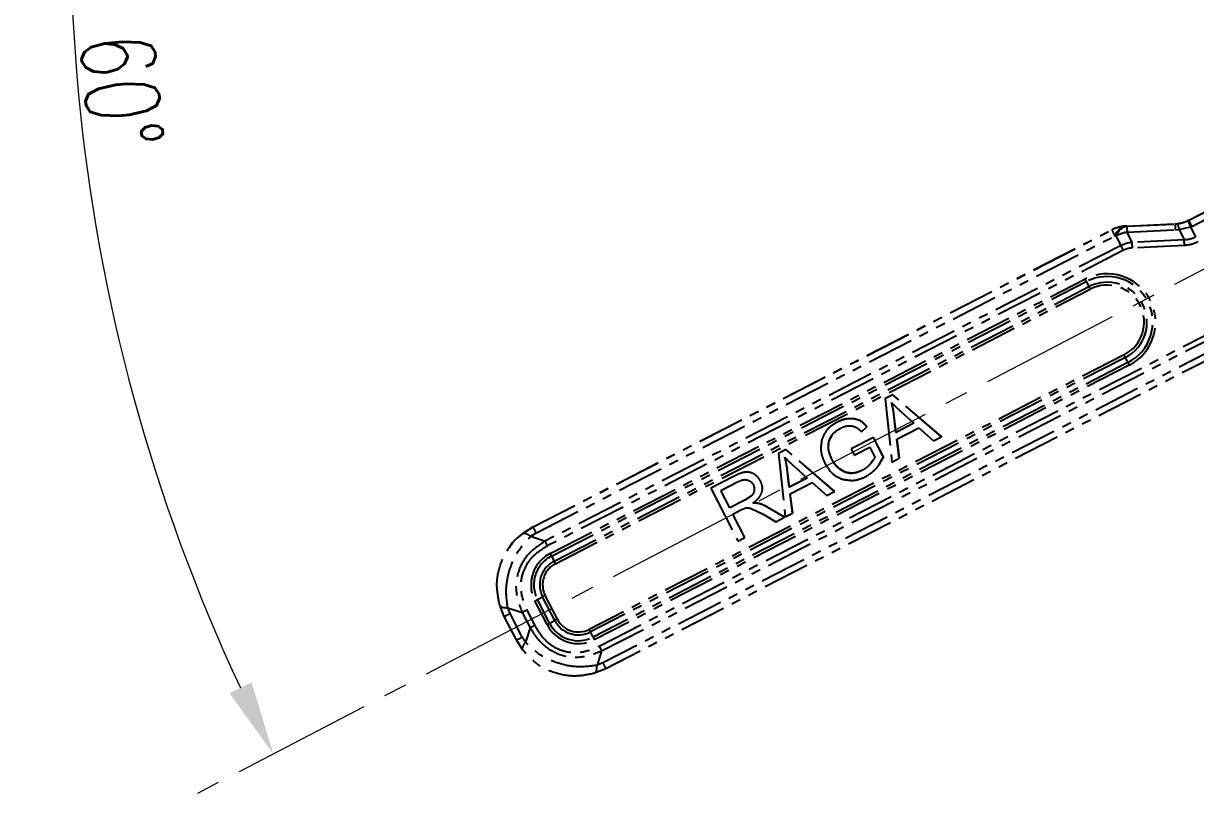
# Model space of a CAD drawing. Header units: millimetres. Extents: x 2448 to 4397, y 790 to 2168.
# Drawn here: x 3868.6 to 4027.4, y 1084.1 to 1188.5 of the extents above; entities that cross this region are included whole.
import ezdxf

# ---------------------------------------------------------------- set-up
doc = ezdxf.new("R2010")
doc.units = ezdxf.units.MM
doc.linetypes.add('CENTER2', pattern=[28.575, 19.05, -3.175, 3.175, -3.175])
doc.linetypes.add('PHANTOM', pattern=[12.7, 6.35, -1.27, 1.27, -1.27, 1.27, -1.27])
doc.layers.add('单点划线', color=1, linetype='CENTER2', lineweight=13)
doc.layers.add('标注', color=3, linetype='Continuous', lineweight=13)
doc.styles.add('SLDTEXTSTYLE1', font='txt.shx', dxfattribs={"width": 0.7, "bigfont": 'gbcbig.shx'})
doc.dimstyles.new('SLDDIMSTYLE12$2', dxfattribs={"dimtxt": 12, "dimasz": 10, "dimexe": 0, "dimexo": 0.0625, "dimgap": 0.875, "dimtad": 1, "dimdec": 1, "dimlfac": 1.8, "dimrnd": 1e-09, "dimzin": 12, "dimdsep": 46, "dimtxsty": 'SLDTEXTSTYLE1', "dimcen": 0.09, "dimdle": 8.16, "dimclrd": 3, "dimclre": 3, "dimadec": 0, "dimazin": 3, "dimtfac": 1, "dimtdec": 1, "dimtofl": 0, "dimtmove": 0, "dimatfit": 3, "dimfxl": 0, "dimfrac": 2, "dimtolj": 1, "dimlwd": 5, "dimlwe": 5, "dimarcsym": 0})

# ---------------------------------------------------------------- blocks, each defined once
blk = doc.blocks.new('*D70')
at = {"layer": 'Defpoints', "color": 0, "transparency": 16777216}
for p in [(3874.05, 1274.83), (3875.18, 1209.97), (4117.46, 1201.52), (4117.46, 1201.52), (3892.17, 1084.1)]:
    blk.add_point(p, dxfattribs=at)
at = {"layer": '标注', "color": 3, "linetype": 'Continuous', "lineweight": 5, "transparency": 16777216}
blk.add_arc((4117.46, 1201.52), 242.43, 165.602, 205.1646, dxfattribs=at)
at = {"layer": '标注', "color": 3, "transparency": 16777216}
for points in [[(3881.05, 1262.24), (3884.26, 1261.35), (3885.34, 1271.43)], [(3899.54, 1099.17), (3896.55, 1097.69), (3902.48, 1089.47)]]:
    blk.add_solid(points, dxfattribs=at)
at = {"layer": '标注', "color": 0, "transparency": 16777216, "insert": (3881.95, 1179.32), "char_height": 10, "attachment_point": 5, "rotation": 275.3833, "style": 'SLDTEXTSTYLE1'}
blk.add_mtext('\\A1;60%%D', dxfattribs=at)

msp = doc.modelspace()

# ---------------------------------------------------------------- linework, layer by layer
at = {"color": 7, "linetype": 'PHANTOM', "lineweight": 25}
for p, q in [((4026.482, 1161.787), (4034.324, 1165.815)), ((4026.495, 1161.808), (4034.338, 1165.835)), ((4026.877, 1160.964), (4034.72, 1164.991)), ((4018.1, 1161.006), (4017.899, 1160.995)), ((4017.905, 1160.976), (4017.919, 1160.996)), ((4017.905, 1160.976), (4018.104, 1160.985)), ((4017.919, 1160.996), (4018.119, 1161.007)), ((4018.104, 1160.985), (4024.639, 1161.295)), ((4018.119, 1161.007), (4024.654, 1161.317)), ((4024.639, 1161.295), (4024.654, 1161.317)), ((4024.654, 1161.317), (4024.906, 1161.336)), ((4025.166, 1160.529), (4026.714, 1160.883)), ((4026.496, 1161.808), (4026.414, 1161.767)), ((4026.414, 1161.767), (4026.495, 1161.808)), ((4026.482, 1161.787), (4026.495, 1161.808)), ((4026.714, 1160.883), (4026.877, 1160.964)), ((4026.714, 1160.883), (4027.402, 1159.503)), ((3937.665, 1120.229), (4016.063, 1160.484)), ((3937.678, 1120.248), (4016.077, 1160.504)), ((3938.06, 1119.405), (4016.458, 1159.661)), ((4016.063, 1160.484), (4016.077, 1160.504)), ((4016.458, 1159.661), (4016.657, 1159.67)), ((4017.307, 1158.366), (4016.657, 1159.67)), ((4018.127, 1160.181), (4024.661, 1160.491)), ((4018.82, 1158.79), (4018.127, 1160.181)), ((4025.867, 1159.124), (4018.82, 1158.79)), ((4024.661, 1160.491), (4025.166, 1160.529)), ((4025.166, 1160.529), (4025.867, 1159.124)), ((4017.307, 1158.366), (3939.307, 1118.315)), ((4017.634, 1157.723), (3939.634, 1117.671)), ((4025.9, 1158.378), (4018.853, 1158.044)), ((3939.972, 1116.619), (4012.425, 1153.823)), ((3940.151, 1116.275), (4012.605, 1153.478)), ((3940.515, 1115.592), (4012.968, 1152.796)), ((4012.605, 1153.478), (4012.968, 1152.796)), ((3940.694, 1115.248), (4013.148, 1152.451)), ((3946.623, 1104.061), (4041.079, 1152.562)), ((3946.954, 1103.424), (4041.41, 1151.925)), ((4042.12, 1150.581), (3947.105, 1101.792)), ((4042.547, 1149.803), (3947.532, 1101.014)), ((4017.717, 1143.554), (3945.263, 1106.35)), ((4017.893, 1143.205), (3945.44, 1106.002)), ((4018.242, 1142.501), (4017.893, 1143.205)), ((4018.242, 1142.501), (3945.788, 1105.297)), ((4018.418, 1142.152), (3945.965, 1104.949)), ((3986.367, 1138.127), (3985.346, 1137.602)), ((3985.356, 1137.618), (3985.346, 1137.602)), ((3985.346, 1137.602), (3986.276, 1129.025)), ((3986.377, 1138.142), (3985.356, 1137.618)), ((3986.377, 1138.142), (3986.367, 1138.127)), ((3992.968, 1132.461), (3986.367, 1138.127)), ((3992.978, 1132.476), (3986.377, 1138.142)), ((3986.547, 1135.55), (3986.537, 1135.535)), ((3986.824, 1133.028), (3986.537, 1135.535)), ((3986.835, 1133.044), (3986.547, 1135.55)), ((3987.489, 1135.87), (3989.257, 1134.278)), ((3978.878, 1134.439), (3978.867, 1134.424)), ((3981.058, 1134.902), (3981.048, 1134.887)), ((3982.15, 1133.128), (3982.887, 1133.809)), ((3982.897, 1133.824), (3982.887, 1133.809)), ((3989.257, 1134.278), (3986.824, 1133.028)), ((3989.25, 1134.284), (3986.835, 1133.044)), ((3986.952, 1132.119), (3989.941, 1133.654)), ((3989.941, 1133.654), (3991.898, 1131.911)), ((3977.253, 1133.087), (3977.243, 1133.072)), ((3977.769, 1131.883), (3978.19, 1132.619)), ((3983.769, 1132.355), (3980.741, 1130.8)), ((3983.78, 1132.37), (3980.751, 1130.815)), ((3983.78, 1132.37), (3983.769, 1132.355)), ((3985.131, 1129.702), (3983.769, 1132.355)), ((3985.142, 1129.717), (3983.78, 1132.37)), ((3986.835, 1133.044), (3986.824, 1133.028)), ((3987.277, 1129.539), (3986.952, 1132.119)), ((3987.287, 1129.554), (3986.964, 1132.125)), ((3991.898, 1131.911), (3992.968, 1132.461)), ((3992.978, 1132.476), (3992.968, 1132.461)), ((3971.913, 1130.705), (3970.892, 1130.181)), ((3971.924, 1130.72), (3970.903, 1130.196)), ((3971.924, 1130.72), (3971.913, 1130.705)), ((3978.514, 1125.039), (3971.913, 1130.705)), ((3978.524, 1125.054), (3971.924, 1130.72)), ((3977.769, 1131.883), (3977.758, 1131.868)), ((3980.751, 1130.815), (3980.741, 1130.8)), ((3980.741, 1130.8), (3981.172, 1129.96)), ((3981.172, 1129.96), (3983.273, 1131.038)), ((3983.273, 1131.038), (3983.96, 1129.7)), ((3970.903, 1130.196), (3970.892, 1130.181)), ((3970.892, 1130.181), (3971.822, 1121.603)), ((3978.148, 1129.429), (3978.138, 1129.414)), ((3983.434, 1128.872), (3983.424, 1128.856)), ((3983.719, 1129.261), (3983.434, 1128.872)), ((3984.528, 1128.711), (3985.142, 1129.717)), ((3985.142, 1129.717), (3985.131, 1129.702)), ((3986.276, 1129.025), (3987.277, 1129.539)), ((3987.287, 1129.554), (3987.277, 1129.539)), ((3966.093, 1127.603), (3966.082, 1127.588)), ((3972.094, 1128.129), (3972.083, 1128.114)), ((3972.371, 1125.607), (3972.083, 1128.114)), ((3972.381, 1125.622), (3972.094, 1128.129)), ((3973.035, 1128.448), (3974.803, 1126.856)), ((3979.937, 1127.661), (3979.927, 1127.646)), ((3982.271, 1127.904), (3982.26, 1127.889)), ((3984.559, 1128.671), (3984.569, 1128.686)), ((3964.901, 1127.098), (3961.731, 1125.471)), ((3964.912, 1127.113), (3961.742, 1125.486)), ((3963.083, 1125.171), (3965.344, 1126.332)), ((3964.912, 1127.113), (3964.901, 1127.098)), ((3974.803, 1126.856), (3972.371, 1125.607)), ((3974.796, 1126.862), (3972.381, 1125.622)), ((3972.498, 1124.697), (3975.488, 1126.232)), ((3975.488, 1126.232), (3977.444, 1124.49)), ((3961.742, 1125.486), (3961.731, 1125.471)), ((3961.731, 1125.471), (3965.411, 1118.305)), ((3964.299, 1122.802), (3963.083, 1125.171)), ((3964.31, 1122.817), (3963.097, 1125.178)), ((3967.257, 1124.46), (3966.341, 1123.85)), ((3968.371, 1124.352), (3968.381, 1124.367)), ((3972.381, 1125.622), (3972.371, 1125.607)), ((3972.823, 1122.117), (3972.498, 1124.697)), ((3972.834, 1122.132), (3972.51, 1124.703)), ((3977.444, 1124.49), (3978.514, 1125.039)), ((3978.524, 1125.054), (3978.514, 1125.039)), ((3966.341, 1123.85), (3964.299, 1122.802)), ((3964.31, 1122.817), (3964.299, 1122.802)), ((3966.351, 1123.865), (3964.31, 1122.817)), ((3964.723, 1121.976), (3965.827, 1122.543)), ((3965.827, 1122.543), (3966.471, 1122.803)), ((3966.351, 1123.865), (3966.341, 1123.85)), ((3967.197, 1122.733), (3968.815, 1121.942)), ((3969.479, 1122.872), (3969.468, 1122.857)), ((3971.722, 1121.545), (3969.468, 1122.857)), ((3971.732, 1121.56), (3969.479, 1122.872)), ((3966.359, 1118.791), (3964.723, 1121.976)), ((3966.369, 1118.806), (3964.738, 1121.984)), ((3968.815, 1121.942), (3970.53, 1120.933)), ((3970.53, 1120.933), (3971.722, 1121.545)), ((3971.732, 1121.56), (3971.722, 1121.545)), ((3971.822, 1121.603), (3972.823, 1122.117)), ((3972.834, 1122.132), (3972.823, 1122.117)), ((3936.267, 1119.339), (3937.665, 1120.229)), ((3937.678, 1120.248), (3936.282, 1119.361)), ((3937.361, 1118.96), (3938.06, 1119.405)), ((3937.678, 1120.248), (3937.665, 1120.229)), ((3937.361, 1118.96), (3939.307, 1118.315)), ((3965.411, 1118.305), (3966.359, 1118.791)), ((3966.369, 1118.806), (3966.359, 1118.791)), ((3934.391, 1117.367), (3934.372, 1117.339)), ((3940.151, 1116.275), (3940.515, 1115.592)), ((3939.557, 1107.009), (3937.912, 1110.211)), ((3938.26, 1110.391), (3938.961, 1110.758)), ((3939.905, 1107.189), (3938.26, 1110.391)), ((3940.606, 1107.556), (3938.961, 1110.758)), ((3940.954, 1107.736), (3939.309, 1110.938)), ((3933.77, 1108.111), (3933.152, 1109.646)), ((3934.245, 1109.267), (3936.192, 1108.621)), ((3934.555, 1108.5), (3934.245, 1109.267)), ((3936.199, 1105.298), (3934.555, 1108.5)), ((3936.192, 1108.621), (3937.261, 1106.54)), ((3936.83, 1108.947), (3937.899, 1106.866)), ((3935.414, 1104.909), (3933.77, 1108.111)), ((3939.905, 1107.189), (3940.606, 1107.556)), ((3936.643, 1104.599), (3936.199, 1105.298)), ((3937.261, 1106.54), (3936.643, 1104.599)), ((3945.788, 1105.297), (3945.44, 1106.002)), ((3936.302, 1103.512), (3935.414, 1104.909)), ((3946.954, 1103.424), (3946.336, 1101.483)), ((3947.531, 1101.014), (3945.995, 1100.396)), ((3947.105, 1101.792), (3946.336, 1101.483))]:
    msp.add_line(p, q, dxfattribs=at)
for centre, radius, start, end in [((4018.118, 1156.481), 4.5, 92.71551, 117.17948), ((4018.132, 1156.502), 4.5, 92.71551, 117.17948), ((4018.301, 1159.087), 1.93, 101.84245, 162.69532), ((4018.5, 1159.096), 1.93, 101.84237, 162.69509), ((4034.11, 1161.03), 16.006, 180.16327, 183.04177), ((4040.644, 1161.34), 16.006, 180.16315, 183.04177), ((4038.403, 1167.009), 13.015, 203.65317, 207.67445), ((4027.985, 1165.706), 13.015, 203.65323, 207.67441), ((4019.198, 1154.735), 5.55, 101.13017, 117.24213), ((4015.422, 1147.987), 6.56, 297.1833, 117.18084), ((4038.418, 1167.123), 29.198, 207.09803, 207.86067), ((4015.423, 1147.989), 6.17, 297.18322, 117.18092), ((4015.431, 1148.001), 5.391, 297.18337, 117.18077), ((3987.155, 1139.151), 29.198, 27.09803, 27.86067), ((4015.432, 1148.002), 5.001, 297.18339, 117.18075), ((3991.303, 1129.942), 29.715, 26.50967, 27.26321), ((4044.83, 1155.763), 29.713, 206.50963, 207.26319), ((3942.146, 1112.385), 4.759, 117.18001, 207.18331), ((3942.147, 1112.387), 4.37, 117.18001, 207.18331), ((3965.964, 1129.919), 29.197, 207.09805, 207.86068), ((3942.155, 1112.399), 3.59, 117.18001, 207.18331), ((3942.157, 1112.4), 3.201, 117.18001, 207.18331), ((3914.701, 1101.947), 29.199, 27.09803, 27.86065), ((3912.386, 1160.014), 55.963, 297.13687, 297.5379), ((3964.837, 1061.132), 55.967, 117.13686, 117.53788), ((3914.031, 1156.812), 55.963, 297.13687, 297.5379), ((3943.791, 1109.183), 4.76, 207.18167, 297.17837), ((3943.792, 1109.185), 4.37, 207.18159, 297.1784), ((3966.481, 1057.93), 55.967, 117.13686, 117.53788), ((3943.8, 1109.196), 3.591, 207.18159, 297.17841), ((3943.801, 1109.198), 3.201, 207.1814, 297.1785), ((3918.85, 1092.739), 29.714, 26.50966, 27.2632), ((3972.378, 1118.56), 29.714, 206.50966, 207.26321)]:
    msp.add_arc(centre, radius, start, end, dxfattribs=at)
for points, knots in [([(4024.639, 1161.295), (4024.686, 1161.297), (4024.771, 1161.302), (4024.854, 1161.31), (4024.891, 1161.314)], [0, 0, 0, 0, 0.5576718, 1, 1, 1, 1]), ([(4024.891, 1161.314), (4025.156, 1161.354), (4025.675, 1161.432), (4026.161, 1161.643), (4026.4, 1161.747)], [0, 0, 0, 0, 0.5083155, 1, 1, 1, 1]), ([(4024.891, 1161.314), (4024.93, 1161.279), (4025.006, 1161.209), (4025.113, 1160.756), (4025.166, 1160.529)], [0, 0, 0, 0, 0.5008043, 1, 1, 1, 1]), ([(4024.906, 1161.336), (4025.17, 1161.375), (4025.689, 1161.451), (4026.175, 1161.663), (4026.414, 1161.767)], [0, 0, 0, 0, 0.50800634, 1, 1, 1, 1]), ([(4026.4, 1161.747), (4026.415, 1161.754), (4026.443, 1161.768), (4026.47, 1161.781), (4026.482, 1161.787)], [0, 0, 0, 0, 0.5601455, 1, 1, 1, 1]), ([(4026.4, 1161.747), (4026.403, 1161.701), (4026.41, 1161.608), (4026.613, 1161.125), (4026.714, 1160.883)], [0, 0, 0, 0, 0.5, 1, 1, 1, 1]), ([(4027.402, 1159.503), (4027.161, 1159.397), (4026.672, 1159.183), (4026.138, 1159.144), (4025.867, 1159.124)], [0, 0, 0, 0, 0.4914989, 1, 1, 1, 1]), ([(4018.82, 1158.79), (4018.555, 1158.757), (4018.03, 1158.691), (4017.547, 1158.474), (4017.307, 1158.366)], [0, 0, 0, 0, 0.50495342, 1, 1, 1, 1]), ([(4018.853, 1158.044), (4018.613, 1158.019), (4018.189, 1157.974), (4017.802, 1157.799), (4017.634, 1157.723)], [0, 0, 0, 0, 0.56777287, 1, 1, 1, 1]), ([(4027.729, 1158.86), (4027.443, 1158.732), (4026.86, 1158.473), (4026.224, 1158.41), (4025.9, 1158.378)], [0, 0, 0, 0, 0.4902935, 1, 1, 1, 1]), ([(3986.211, 1137.096), (3986.414, 1136.891), (3986.828, 1136.47), (3987.265, 1136.073), (3987.489, 1135.87)], [0, 0, 0, 0, 0.4886908, 1, 1, 1, 1]), ([(3986.537, 1135.535), (3986.495, 1135.821), (3986.418, 1136.348), (3986.276, 1136.861), (3986.211, 1137.096)], [0, 0, 0, 0, 0.54195929, 1, 1, 1, 1]), ([(3986.547, 1135.55), (3986.506, 1135.836), (3986.428, 1136.363), (3986.286, 1136.876), (3986.221, 1137.111)], [0, 0, 0, 0, 0.5419593, 1, 1, 1, 1]), ([(3978.867, 1134.424), (3978.574, 1134.255), (3978.017, 1133.933), (3977.208, 1133.158), (3976.927, 1132.443), (3976.759, 1132.014)], [0, 0, 0, 0, 0.308178, 0.5862676, 1, 1, 1, 1]), ([(3978.878, 1134.439), (3978.59, 1134.267), (3978.042, 1133.939), (3977.469, 1133.47), (3977.313, 1133.132), (3977.285, 1133.071)], [0, 0, 0, 0, 0.4764978, 0.9064737, 1, 1, 1, 1]), ([(3977.758, 1131.868), (3977.821, 1132.049), (3977.946, 1132.411), (3978.411, 1133.076), (3978.933, 1133.401), (3979.291, 1133.623)], [0, 0, 0, 0, 0.2394886, 0.4785859, 1, 1, 1, 1]), ([(3981.048, 1134.887), (3980.642, 1134.889), (3979.88, 1134.893), (3979.19, 1134.573), (3978.867, 1134.424)], [0, 0, 0, 0, 0.5318982, 1, 1, 1, 1]), ([(3981.058, 1134.902), (3980.653, 1134.904), (3979.891, 1134.908), (3979.201, 1134.588), (3978.878, 1134.439)], [0, 0, 0, 0, 0.53189815, 1, 1, 1, 1]), ([(3979.291, 1133.623), (3979.534, 1133.731), (3980.009, 1133.941), (3980.528, 1133.932), (3980.78, 1133.927)], [0, 0, 0, 0, 0.512975, 1, 1, 1, 1]), ([(3980.78, 1133.927), (3980.904, 1133.907), (3981.154, 1133.865), (3981.652, 1133.634), (3981.946, 1133.335), (3982.15, 1133.128)], [0, 0, 0, 0, 0.23103556, 0.46846759, 1, 1, 1, 1]), ([(3982.887, 1133.809), (3982.587, 1134.122), (3982.071, 1134.661), (3981.35, 1134.82), (3981.048, 1134.887)], [0, 0, 0, 0, 0.5814657, 1, 1, 1, 1]), ([(3982.897, 1133.824), (3982.597, 1134.137), (3982.081, 1134.676), (3981.36, 1134.835), (3981.058, 1134.902)], [0, 0, 0, 0, 0.5814657, 1, 1, 1, 1]), ([(3976.759, 1132.014), (3976.682, 1131.424), (3976.539, 1130.327), (3976.988, 1129.321), (3977.196, 1128.856)], [0, 0, 0, 0, 0.5381648, 1, 1, 1, 1]), ([(3978.138, 1129.414), (3977.957, 1129.832), (3977.695, 1130.436), (3977.64, 1131.292), (3977.719, 1131.679), (3977.758, 1131.868)], [0, 0, 0, 0, 0.5344662, 0.7714045, 1, 1, 1, 1]), ([(3978.148, 1129.429), (3977.939, 1129.898), (3977.587, 1130.689), (3977.716, 1131.538), (3977.769, 1131.883)], [0, 0, 0, 0, 0.5921782, 1, 1, 1, 1]), ([(3971.757, 1129.674), (3971.96, 1129.469), (3972.375, 1129.049), (3972.812, 1128.651), (3973.035, 1128.448)], [0, 0, 0, 0, 0.4886907, 1, 1, 1, 1]), ([(3972.083, 1128.114), (3972.042, 1128.399), (3971.964, 1128.926), (3971.822, 1129.439), (3971.757, 1129.674)], [0, 0, 0, 0, 0.5419592, 1, 1, 1, 1]), ([(3972.094, 1128.129), (3972.052, 1128.414), (3971.975, 1128.941), (3971.833, 1129.454), (3971.768, 1129.689)], [0, 0, 0, 0, 0.5419592, 1, 1, 1, 1]), ([(3977.196, 1128.856), (3977.536, 1128.301), (3978.122, 1127.343), (3979.139, 1126.891), (3979.566, 1126.701)], [0, 0, 0, 0, 0.5794862, 1, 1, 1, 1]), ([(3979.927, 1127.646), (3979.749, 1127.725), (3979.387, 1127.888), (3978.718, 1128.442), (3978.376, 1129.015), (3978.138, 1129.414)], [0, 0, 0, 0, 0.2264152, 0.4626215, 1, 1, 1, 1]), ([(3979.937, 1127.661), (3979.541, 1127.882), (3978.779, 1128.307), (3978.353, 1129.065), (3978.148, 1129.429)], [0, 0, 0, 0, 0.520635, 1, 1, 1, 1]), ([(3983.424, 1128.856), (3983.256, 1128.662), (3982.922, 1128.275), (3982.48, 1128.017), (3982.26, 1127.889)], [0, 0, 0, 0, 0.5020846, 1, 1, 1, 1]), ([(3983.434, 1128.872), (3983.245, 1128.655), (3982.907, 1128.27), (3982.465, 1128.015), (3982.271, 1127.904)], [0, 0, 0, 0, 0.5618251, 1, 1, 1, 1]), ([(3982.736, 1127.059), (3983.293, 1127.428), (3984.319, 1128.109), (3984.876, 1129.202), (3985.131, 1129.702)], [0, 0, 0, 0, 0.5424178, 1, 1, 1, 1]), ([(3983.96, 1129.7), (3983.909, 1129.59), (3983.768, 1129.286), (3983.558, 1129.024), (3983.424, 1128.856)], [0, 0, 0, 0, 0.3598376, 1, 1, 1, 1]), ([(3966.082, 1127.588), (3965.884, 1127.522), (3965.478, 1127.389), (3965.096, 1127.197), (3964.901, 1127.098)], [0, 0, 0, 0, 0.4889255, 1, 1, 1, 1]), ([(3966.093, 1127.603), (3965.894, 1127.537), (3965.488, 1127.404), (3965.107, 1127.212), (3964.912, 1127.113)], [0, 0, 0, 0, 0.4889255, 1, 1, 1, 1]), ([(3966.968, 1127.627), (3966.802, 1127.645), (3966.504, 1127.677), (3966.212, 1127.615), (3966.082, 1127.588)], [0, 0, 0, 0, 0.5575462, 1, 1, 1, 1]), ([(3967.815, 1127.243), (3967.666, 1127.346), (3967.406, 1127.526), (3967.099, 1127.597), (3966.968, 1127.627)], [0, 0, 0, 0, 0.5738958, 1, 1, 1, 1]), ([(3968.464, 1126.459), (3968.365, 1126.626), (3968.189, 1126.923), (3967.928, 1127.146), (3967.815, 1127.243)], [0, 0, 0, 0, 0.5655054, 1, 1, 1, 1]), ([(3982.26, 1127.889), (3981.865, 1127.723), (3981.292, 1127.483), (3980.475, 1127.484), (3980.109, 1127.592), (3979.927, 1127.646)], [0, 0, 0, 0, 0.5264104, 0.7642346, 1, 1, 1, 1]), ([(3982.271, 1127.904), (3981.826, 1127.714), (3981.065, 1127.389), (3980.269, 1127.581), (3979.937, 1127.661)], [0, 0, 0, 0, 0.5837878, 1, 1, 1, 1]), ([(3965.344, 1126.332), (3965.582, 1126.44), (3965.926, 1126.597), (3966.409, 1126.66), (3966.624, 1126.612), (3966.724, 1126.59)], [0, 0, 0, 0, 0.5431864, 0.7867589, 1, 1, 1, 1]), ([(3966.724, 1126.59), (3966.885, 1126.52), (3967.122, 1126.417), (3967.363, 1126.17), (3967.447, 1126.025), (3967.49, 1125.952)], [0, 0, 0, 0, 0.508701, 0.7517829, 1, 1, 1, 1]), ([(3967.453, 1123.464), (3967.661, 1123.625), (3968.047, 1123.923), (3968.48, 1124.466), (3968.735, 1125.074), (3968.757, 1125.778), (3968.565, 1126.224), (3968.464, 1126.459)], [0, 0, 0, 0, 0.2248507, 0.4169148, 0.5876668, 0.7832367, 1, 1, 1, 1]), ([(3967.49, 1125.952), (3967.544, 1125.825), (3967.651, 1125.57), (3967.626, 1125.295), (3967.614, 1125.158)], [0, 0, 0, 0, 0.5017512, 1, 1, 1, 1]), ([(3979.566, 1126.701), (3980.156, 1126.596), (3981.253, 1126.399), (3982.267, 1126.85), (3982.736, 1127.059)], [0, 0, 0, 0, 0.53725916, 1, 1, 1, 1]), ([(3967.614, 1125.158), (3967.582, 1125.027), (3967.518, 1124.767), (3967.344, 1124.562), (3967.257, 1124.46)], [0, 0, 0, 0, 0.50112496, 1, 1, 1, 1]), ([(3966.471, 1122.803), (3966.572, 1122.811), (3966.818, 1122.831), (3967.057, 1122.769), (3967.197, 1122.733)], [0, 0, 0, 0, 0.4142729, 1, 1, 1, 1]), ([(3969.468, 1122.857), (3969.07, 1123.078), (3968.436, 1123.428), (3967.719, 1123.455), (3967.453, 1123.464)], [0, 0, 0, 0, 0.628575, 1, 1, 1, 1]), ([(3969.479, 1122.872), (3969.08, 1123.093), (3968.447, 1123.444), (3967.73, 1123.47), (3967.463, 1123.479)], [0, 0, 0, 0, 0.628575, 1, 1, 1, 1]), ([(3933.152, 1109.646), (3932.968, 1110.533), (3932.601, 1112.301), (3933.09, 1115.01), (3934.271, 1117.497), (3935.6, 1118.724), (3936.267, 1119.339)], [0, 0, 0, 0, 0.2509207, 0.5000162, 0.7490448, 1, 1, 1, 1]), ([(3936.282, 1119.361), (3935.554, 1118.788), (3934.812, 1118.204), (3934.405, 1117.378), (3934.397, 1117.362)], [0, 0, 0, 0, 0.9811751, 1, 1, 1, 1]), ([(3936.267, 1119.339), (3936.385, 1119.374), (3936.622, 1119.443), (3937.115, 1119.121), (3937.361, 1118.96)], [0, 0, 0, 0, 0.5000005, 1, 1, 1, 1]), ([(3934.245, 1109.267), (3934.127, 1110.131), (3933.892, 1111.854), (3934.434, 1114.544), (3935.562, 1117.05), (3936.76, 1118.322), (3937.361, 1118.96)], [0, 0, 0, 0, 0.2509209, 0.5000162, 0.7490448, 1, 1, 1, 1]), ([(3939.307, 1118.315), (3938.453, 1117.739), (3936.869, 1116.671), (3935.51, 1114.175), (3935.171, 1111.362), (3935.835, 1109.58), (3936.192, 1108.621)], [0, 0, 0, 0, 0.2702915, 0.5008839, 0.7316205, 1, 1, 1, 1]), ([(3939.634, 1117.671), (3939.018, 1117.299), (3937.872, 1116.606), (3936.668, 1115.083), (3935.984, 1113.299), (3935.918, 1111.138), (3936.51, 1109.715), (3936.83, 1108.947)], [0, 0, 0, 0, 0.2085412, 0.3881399, 0.5544367, 0.759769, 1, 1, 1, 1]), ([(3933.152, 1109.646), (3933.224, 1109.541), (3933.369, 1109.328), (3933.952, 1109.287), (3934.245, 1109.267)], [0, 0, 0, 0, 0.49686735, 1, 1, 1, 1]), ([(3937.899, 1106.866), (3938.272, 1106.249), (3938.965, 1105.103), (3940.49, 1103.898), (3942.274, 1103.215), (3944.434, 1103.149), (3945.857, 1103.742), (3946.623, 1104.061)], [0, 0, 0, 0, 0.20872371, 0.38836947, 0.55468562, 0.75997191, 1, 1, 1, 1]), ([(3937.261, 1106.54), (3937.837, 1105.685), (3938.905, 1104.1), (3941.402, 1102.741), (3944.215, 1102.404), (3945.996, 1103.067), (3946.954, 1103.424)], [0, 0, 0, 0, 0.2705363, 0.5011773, 0.7319034, 1, 1, 1, 1]), ([(3936.302, 1103.512), (3936.26, 1103.629), (3936.177, 1103.863), (3936.487, 1104.353), (3936.643, 1104.598)], [0, 0, 0, 0, 0.50000085, 1, 1, 1, 1]), ([(3945.995, 1100.396), (3945.107, 1100.212), (3943.336, 1099.845), (3940.626, 1100.333), (3938.14, 1101.515), (3936.916, 1102.845), (3936.302, 1103.512)], [0, 0, 0, 0, 0.2509467, 0.4999848, 0.7490685, 1, 1, 1, 1]), ([(3946.336, 1101.483), (3945.468, 1101.364), (3943.738, 1101.127), (3941.045, 1101.669), (3938.542, 1102.797), (3937.277, 1103.997), (3936.643, 1104.599)], [0, 0, 0, 0, 0.2509467, 0.4999847, 0.7490684, 1, 1, 1, 1]), ([(3945.995, 1100.396), (3946.094, 1100.467), (3946.292, 1100.61), (3946.322, 1101.19), (3946.336, 1101.483)], [0, 0, 0, 0, 0.4968674, 1, 1, 1, 1])]:
    msp.add_open_spline(points, degree=3, knots=knots, dxfattribs=at)
for points in [[(4025.9, 1158.378), (4025.897, 1158.451), (4025.89, 1158.597), (4025.881, 1158.802), (4025.873, 1158.987), (4025.869, 1159.078), (4025.867, 1159.124)], [(4017.634, 1157.723), (4017.602, 1157.785), (4017.539, 1157.909), (4017.449, 1158.084), (4017.369, 1158.244), (4017.328, 1158.325), (4017.307, 1158.366)], [(4018.853, 1158.044), (4018.85, 1158.117), (4018.843, 1158.263), (4018.834, 1158.468), (4018.826, 1158.652), (4018.822, 1158.744), (4018.82, 1158.79)], [(3937.665, 1120.229), (3937.681, 1120.189), (3937.712, 1120.108), (3937.944, 1119.64), (3938.06, 1119.405)], [(3939.634, 1117.671), (3939.602, 1117.733), (3939.539, 1117.857), (3939.449, 1118.033), (3939.369, 1118.192), (3939.328, 1118.274), (3939.307, 1118.315)], [(3933.77, 1108.111), (3933.803, 1108.126), (3933.869, 1108.155), (3934.326, 1108.385), (3934.555, 1108.5)], [(3936.83, 1108.947), (3936.768, 1108.915), (3936.644, 1108.852), (3936.47, 1108.763), (3936.312, 1108.682), (3936.232, 1108.642), (3936.192, 1108.621)], [(3937.899, 1106.866), (3937.837, 1106.834), (3937.713, 1106.77), (3937.539, 1106.681), (3937.381, 1106.601), (3937.301, 1106.56), (3937.261, 1106.54)], [(3935.414, 1104.909), (3935.447, 1104.923), (3935.514, 1104.952), (3935.971, 1105.183), (3936.199, 1105.298)], [(3946.623, 1104.061), (3946.655, 1103.999), (3946.719, 1103.876), (3946.809, 1103.701), (3946.891, 1103.544), (3946.933, 1103.464), (3946.954, 1103.424)], [(3947.105, 1101.792), (3947.226, 1101.565), (3947.468, 1101.11), (3947.511, 1101.046), (3947.532, 1101.014)]]:
    msp.add_open_spline(points, degree=3, dxfattribs=at)
at = {"layer": '单点划线'}
msp.add_line((4117.462, 1201.515), (3892.172, 1084.096), dxfattribs=at)

# ---------------------------------------------------------------- dimensions: what is measured, and where the dimension line sits
at = {"layer": '标注'}
dim = msp.add_angular_dim_2l(base=(3875.184, 1209.969), line1=((4117.462, 1201.515), (3874.048, 1274.829)), line2=((4117.462, 1201.515), (3892.172, 1084.096)), text='60%%D', dimstyle='SLDDIMSTYLE12$2', override={"dimtxt": 10, "dimadec": 3, "dimtdec": 3, "dimtzin": 0}, dxfattribs=at)
dim.commit()
dim.dimension.update_dxf_attribs({"geometry": '*D70', "text_midpoint": (3881.955, 1179.323)})

doc.saveas('drawing.dxf')
